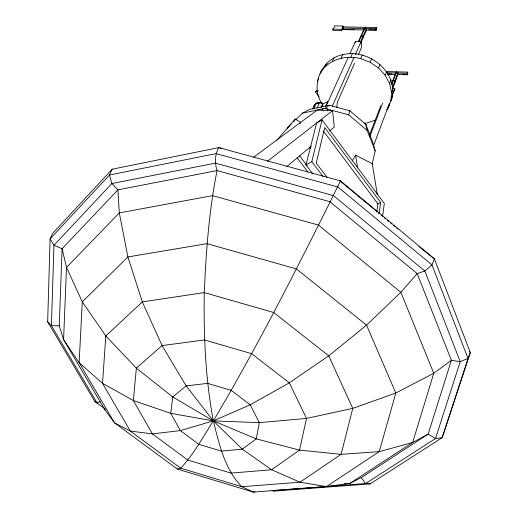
<?xml version="1.0" encoding="UTF-8"?>
<svg xmlns="http://www.w3.org/2000/svg" width="518" height="518" viewBox="0 0 518 518"><rect width="100%" height="100%" fill="white"/><g stroke="black" fill="none" stroke-linecap="round" stroke-linejoin="round"><path stroke-width="0.78" d="M105.18 409.058L94.762 401.379L47.675 321.82L50.084 238.927L52.668 233.385L112.141 169.211L218.797 147.604L340.533 180.911L434.395 258.851L470.325 352.609L442.204 437.645L370.163 483.857L274.326 491.077L272.293 490.585L282.757 489.795M392.916 88.675L391.537 92.314L390.902 100.913C400.88 73.511 368.661 48.038 342.754 54.655C320.966 58.806 309.285 87.406 323.051 105.173M59.233 325.835L62.095 248.724L117.916 189.853L217.048 170.59L329.849 201.69L417.197 273.614L451.392 360.295L428.127 434.155L361.279 477.628L349.941 483.339L326.379 486.583L253.334 492.1L177.35 469.055L114.51 422.83L104.966 409.855L63.584 339.607L59.233 325.835L51.412 325.686L47.675 321.82M365.812 29.999L376.107 30.193L376.554 28.263L376.262 27.499L343.162 26.904L342.864 28.089L343.007 29.578L364.232 29.973M397.215 74.488L407.413 74.773L407.815 72.824L407.562 72.125L386.091 71.536M336.804 107.738L337.335 102.24L354.513 63.345M382.608 216.226L384.304 203.438L322.041 119.911L316.569 123.07L305.983 164.944L312.833 173.899M379.111 213.636L380.652 202.447L324.715 127.525L316.239 163.034L326.987 177.175M376.793 211.907L377.926 203.904L323.413 131.035M287.529 128.878L287.794 127.311L291.194 124.042M313.94 106.676L314.212 105.245L316.381 103.199L318.233 103.302M407.413 74.773L407.562 72.125M372.17 164.141L375.181 150.919L372.733 142.094L365.786 124.339L349.792 110.761L329.17 105.251L309.764 109.324L302.518 113.131L295.726 119.677M376.107 30.193L376.262 27.499M365.177 27.299L364.892 28.49L342.864 28.089M305.983 164.944L311.784 161.674L322.041 119.911M375.181 150.919L367.184 130.497L348.698 114.834L349.792 110.761M320.558 73.498L321.82 69.885M373.426 145.985L389.478 103.205M391.731 97.203L394.833 88.947L392.728 87.846M386.784 109.958L387.768 108.761L389.147 105.083L388.17 106.281M392.417 87.438L397.895 72.993L396.328 72.501L395.467 73.64L391.336 84.46M392.799 88.17L397.992 74.43L397.895 72.993M391.925 84.039L396.328 72.501M369.722 134.486L380.698 105.976M391.537 92.314L389.588 83.547L390.98 79.934M369.975 136.156L382.614 103.224M389.588 83.547L385.159 75.239L386.577 71.659M387.768 108.761L392.275 97.248M385.159 75.239L378.548 67.987L379.992 64.426M378.548 67.987L370.202 62.315L371.691 58.78M320.124 73.414C327.978 59.382 345.862 54.746 360.722 58.644L362.257 55.122M358.404 54.539L361.642 47.203L361.137 41.466L355.484 41.343L349.831 53.82M332.31 106.125L353.93 57.627M355.238 54.688L361.137 41.466M360.742 43.091L366.602 29.934L366.472 28.438L364.886 27.946L364.037 29.144L358.443 41.589M360.606 41.576L366.472 28.438M350.796 57.226L352.376 53.717M358.683 41.77L364.886 27.946M325.518 106.566L327.862 101.405L322.837 103.976L321.166 107.602M326.204 105.905L348.167 57.485M321.063 107.66L322.682 104.131M112.141 169.211L109.466 175.006L50.084 238.927L53.956 245.267L51.412 325.686L97.177 403.108L100.084 401.728M316.984 108.171L319.6 102.532L322.287 103.017M341.129 58.158L342.754 54.655M313.746 108.838L316.381 103.199L319.969 102.409L320.487 102.836M312.555 108.767L314.212 105.245L316.692 103.069M332.42 61.357L334.071 57.848M319.256 97.034L315.468 91.919L315.812 91.207L317.126 90.52M325.252 66.569L326.936 63.054M317.34 81.391L318.7 78.548M293.764 121.814L295.279 118.978L300.893 122.546L299.844 123.776M352.441 160.554L355.646 155.115L372.261 163.74L377.369 194.859M393.415 91.349L394.833 88.947M360.625 36.726L361.486 35.522L363.086 36.02L363.222 37.529M392.443 81.559L393.311 80.413L394.891 80.912L394.994 82.356M276.729 140.372L295.279 118.978M343.246 28.943L341.563 30.543L332.893 30.381L332.763 29.112L334.24 27.512L334.35 25.9L342.987 26.055L343.11 27.318M332.763 29.112L341.44 29.273L343.123 27.674L342.987 26.055M286.538 166.79L311.324 146.128M329.921 130.633L334.259 127.02L332.543 110.638L317.262 110.062L253.678 157.181M267.411 161.312L332.543 110.638M302.518 113.131L324.883 108.463L329.17 105.251M343.007 29.578L354.39 29.52M287.794 127.311L289.102 126.502M377.926 203.904L380.652 202.447M315.468 91.919L318.11 90.546M375.116 120.228L366.504 123.122L364.154 123.303M177.35 469.055L180.73 468.201L241.822 486.719L253.334 492.1L254.895 491.796M317.417 103.037L320.15 102.473M317.819 103.134L320.325 102.616M344.334 483.767L349.941 483.339L412.632 442.495L428.127 434.155L435.502 438.539L442.204 437.645L468.039 358.475L470.325 352.609L469.327 351.463M284.363 489.672L310.114 487.723M311.719 487.606L365.624 483.527L370.163 483.857M365.682 28.503L375.984 28.691M368.551 29.779L376.456 29.927M386.635 72.76L396.328 73.025L396.587 71.827L396.846 72.526M397.118 73.051L407.316 73.329M387.878 73.906L391.912 74.022M403.017 74.327L407.718 74.462M387.555 74.216L395.629 74.443M319.787 102.428L321.749 102.946M319.6 102.532L322.325 103.244M324.883 108.463L348.698 114.834M221.859 148.511L218.797 147.604C214.724 154.532 214.711 163.066 217.048 170.59C209.078 210.774 206.034 251.722 204.267 292.592C203.606 335.528 205.406 378.606 213.345 420.888C219.172 444.075 224.527 469.03 241.822 486.719L299.987 482.193L326.379 486.583L379.267 451.638L412.632 442.495L433.767 373.277L451.392 360.295L460.224 361.661L468.039 358.475L431.967 264.912L337.95 187.024L216.116 153.613L109.466 175.006L111.843 183.54L117.916 189.853L119.308 212.917L127.875 256.96L142.327 301.903L162.063 345.59L186.15 385.878L213.345 420.888L242.288 449.164L271.594 469.742L299.987 482.193L341.084 454.338L379.267 451.638L395.804 393.039L366.563 325.142L296.425 268.913L206.999 243.654L127.875 256.96L82.297 301.852L79.124 362.665L114.51 422.83L130.329 431.093L180.73 468.201C193.855 454.131 202.998 436.978 213.345 420.888C234.505 385.353 254.332 349.041 273.757 312.529C296.561 268.946 318.738 224.948 340.533 180.911L339.808 180.782L373.238 208.534M272.008 490.378L274.326 491.077M360.722 58.644L370.202 62.315M94.762 401.379L97.177 403.108M374.475 209.563L376.333 211.104M378.185 212.645L379.429 213.675M381.28 215.216L382.524 216.246M384.375 217.787L385.619 218.816M387.47 220.357L388.714 221.387M390.572 222.928L391.809 223.951M393.667 225.498L394.904 226.521M396.762 228.062L397.999 229.092M419.043 246.568L434.395 258.851L431.967 264.912L424.851 271.018L417.197 273.614L400.854 292.288L366.563 325.142L328.749 355.84L289.303 382.828L250.2 404.817L213.345 420.888L180.335 430.594L152.402 433.883L130.329 431.093L102.519 383.326L79.124 362.665L63.584 339.607L66.505 267.437L62.095 248.724L53.956 245.267L111.843 183.54L215.391 163.125L333.527 195.623L424.851 271.018L460.224 361.661L435.502 438.539L365.624 483.527L361.279 477.628M297.144 157.912L307.938 171.995M299.663 155.899L307.019 165.514M311.784 161.674L323.025 176.437M309.356 147.067L310.334 148.355M365.786 124.339L367.184 130.497M104.636 408.268L104.966 409.855M322.869 110.781L322.468 108.43L327.311 108.605L327.434 110.943M355.646 155.115L357.569 167.884M341.44 29.273L341.563 30.543M355.484 41.343L355.62 42.78M105.821 335.942L102.519 383.326L133.353 400.537L170.752 413.332L213.345 420.888L259.311 422.656L306.533 418.427L352.758 408.372L395.804 393.039L433.767 373.277L400.854 292.288L318.479 225.084L212.548 195.629L119.308 212.917L66.505 267.437L82.297 301.852L105.821 335.942L136.363 368.162L172.74 396.943L213.345 420.888L256.274 438.863L299.508 450.116L341.084 454.338L352.758 408.372L328.749 355.84L273.757 312.529L204.267 292.592L142.327 301.903L105.821 335.942M136.363 368.162L133.353 400.537L152.402 433.883L187.84 460.081L230.97 473.115L271.594 469.742L299.508 450.116L306.533 418.427L289.303 382.828L251.644 353.677L204.493 339.95L162.063 345.59L136.363 368.162M172.74 396.943L170.752 413.332L180.335 430.594L198.757 444.308L221.303 451.081L242.288 449.164L256.274 438.863L259.311 422.656L250.2 404.817L231.196 390.326L207.608 383.372L186.15 385.878L172.74 396.943"/></g></svg>
